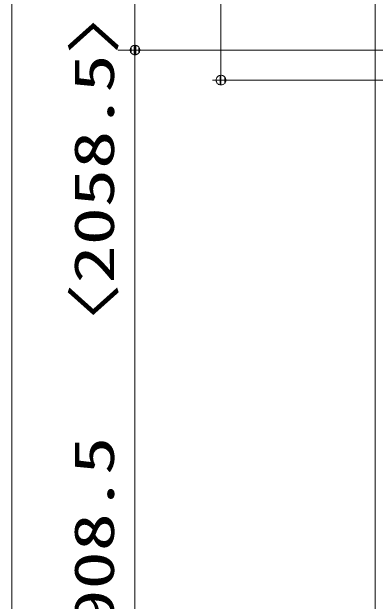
# Model space of a CAD drawing. Units: millimetres on the paper. Extents: x -305 to 305, y -152 to 152.
# Drawn here: x -86.98 to -65.17, y 49.11 to 84.46 of the extents above; entities that cross this region are included whole.
import ezdxf
from ezdxf.enums import TextEntityAlignment as Align

# ---------------------------------------------------------------- set-up
doc = ezdxf.new("R2010")
doc.units = ezdxf.units.MM
doc.linetypes.add('LONG_CHAIN', pattern=[21, 18, -1, 1, -1])
doc.layers.add('0-2_0', color=7, linetype='Continuous', lineweight=9)
doc.layers.add('0-3_S3', color=7, linetype='Continuous', lineweight=9)
doc.styles.add('ＭＳ ゴシック', font='')
doc.styles.get('ＭＳ ゴシック').set_extended_font_data('MS Gothic')

# ---------------------------------------------------------------- blocks, each defined once
blk = doc.blocks.new('_DOTSMALL')
at = {"layer": '0-2_0'}
for p, q in [((0.0746, 0.1), (-0.0746, 0.1)), ((0.1223, -0.0248), (-0.1223, -0.0248))]:
    blk.add_line(p, q, dxfattribs=at)
for points in [[(0.125, 0), (0.124, 0.0157), (0.1211, 0.0311), (0.1162, 0.046), (0.1095, 0.0602), (0.1011, 0.0735), (0.0911, 0.0856), (0.0797, 0.0963), (0.067, 0.1055), (0.0532, 0.1131), (0.0386, 0.1189), (0.0234, 0.1228), (0.0078, 0.1248), (-0.0078, 0.1248), (-0.0234, 0.1228), (-0.0386, 0.1189), (-0.0532, 0.1131), (-0.067, 0.1055), (-0.0797, 0.0963), (-0.0911, 0.0856), (-0.1011, 0.0735), (-0.1095, 0.0602), (-0.1162, 0.046), (-0.1211, 0.0311), (-0.124, 0.0157), (-0.125, 0), (0, 0)], [(-0.125, 0), (-0.124, -0.0157), (-0.1211, -0.0311), (-0.1162, -0.046), (-0.1095, -0.0602), (-0.1011, -0.0735), (-0.0911, -0.0856), (-0.0797, -0.0963), (-0.067, -0.1055), (-0.0532, -0.1131), (-0.0386, -0.1189), (-0.0234, -0.1228), (-0.0078, -0.1248), (0.0078, -0.1248), (0.0234, -0.1228), (0.0386, -0.1189), (0.0532, -0.1131), (0.067, -0.1055), (0.0797, -0.0963), (0.0911, -0.0856), (0.1011, -0.0735), (0.1095, -0.0602), (0.1162, -0.046), (0.1211, -0.0311), (0.124, -0.0157), (0.125, 0), (0, 0)]]:
    blk.add_lwpolyline(points, close=True, dxfattribs=at)

msp = doc.modelspace()

# ---------------------------------------------------------------- linework, layer by layer
at = {"layer": '0-3_S3', "linetype": 'LONG_CHAIN'}
msp.add_line((-65.169, 135.282), (-65.169, -43.337), dxfattribs=at)
at = {"layer": '0-3_S3'}
for p, q in [((-86.984, 101.235), (-86.984, 9.86)), ((-79.588, 101.235), (-79.588, 82.162)), ((-74.426, 80.36), (-74.426, 98.735)), ((-65.169, 49.424), (-65.169, 98.711)), ((-50.543, 82.162), (-80.588, 82.162)), ((-79.588, 82.162), (-79.088, 82.162)), ((-79.588, 13.612), (-79.588, 82.162)), ((-56.855, 80.36), (-74.926, 80.36))]:
    msp.add_line(p, q, dxfattribs=at)

# ---------------------------------------------------------------- block references
at = {"layer": '0-3_S3', "xscale": 2.32, "yscale": 2.32}
for p, rotation in [((-79.588, 82.162), 270), ((-79.588, 82.162), 90), ((-74.426, 80.36), 270)]:
    msp.add_blockref('_DOTSMALL', p, dxfattribs=dict(at, rotation=rotation))

# ---------------------------------------------------------------- texts
at = {"layer": '0-3_S3', "style": 'ＭＳ ゴシック', "width": 1.4}
msp.add_text('《1808.5》\u30001908.5\u3000〈2058.5〉', height=2.405, rotation=90, dxfattribs=at).set_placement((-80.126, 17.716), align=Align.BOTTOM_LEFT)

doc.saveas('drawing.dxf')
